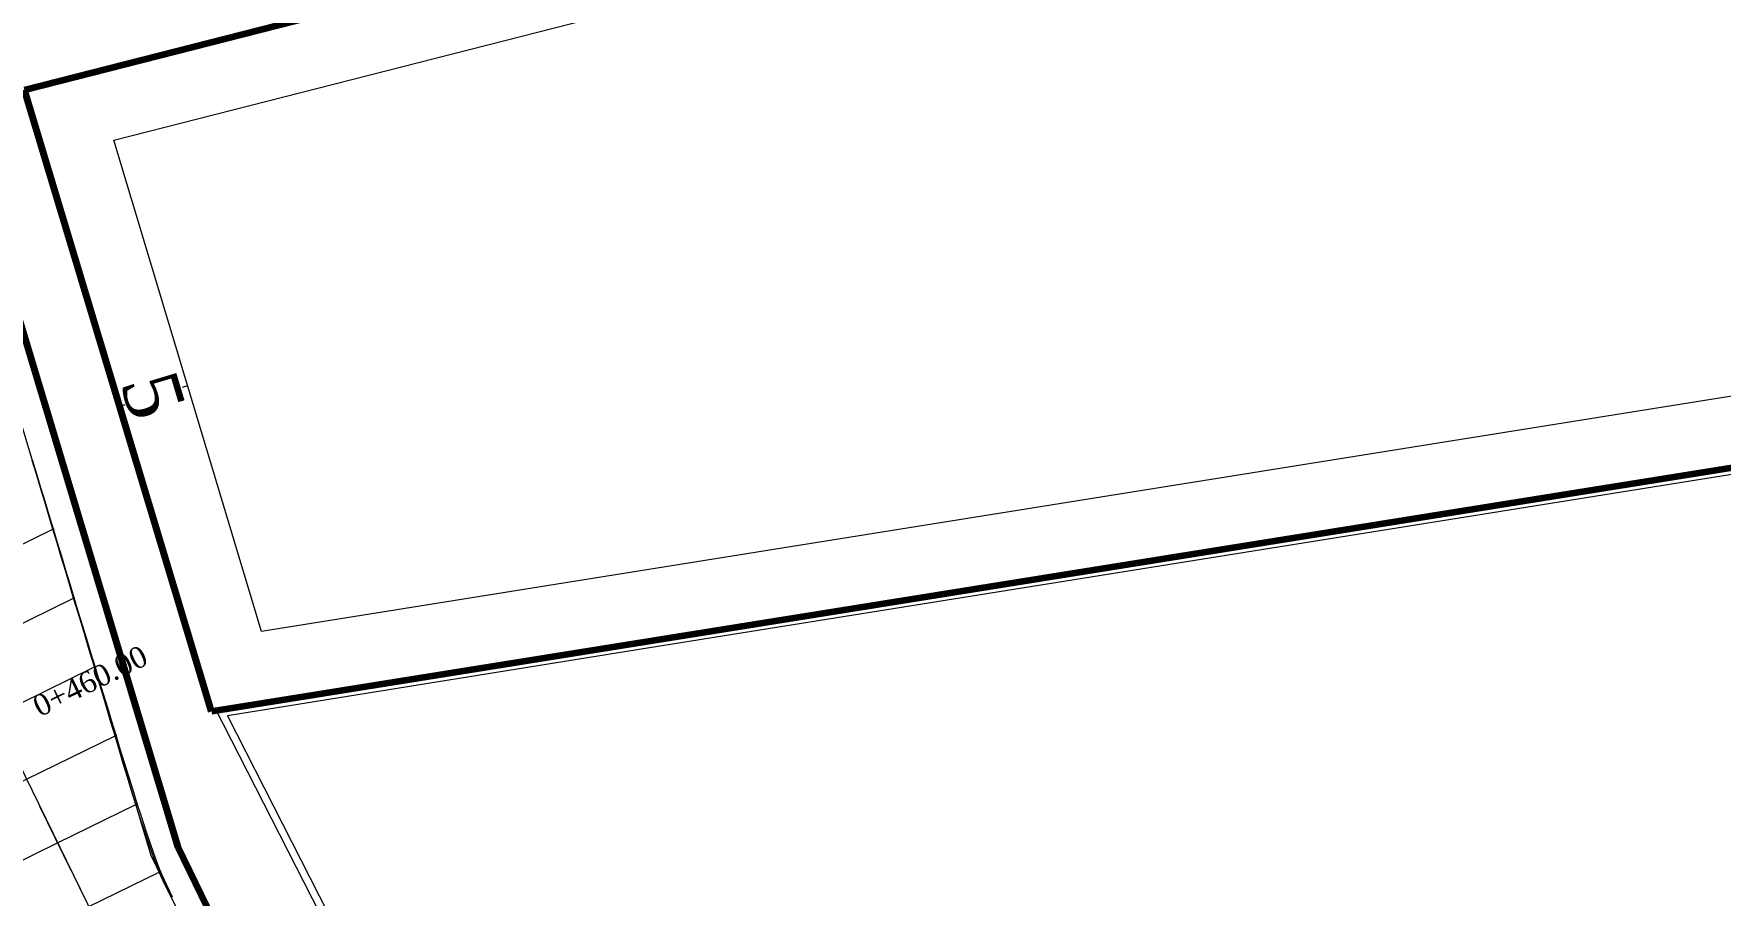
# Model space of a CAD drawing. Header units: metres. Extents: x 478603 to 489313, y 4282657 to 4289463.
# Drawn here: x 480592.9 to 480711.8, y 4287180.2 to 4287240.9 of the extents above; entities that cross this region are included whole.
import ezdxf

# ---------------------------------------------------------------- set-up
doc = ezdxf.new("R2010")
doc.units = ezdxf.units.M
for name, color, linetype, lineweight in [('ADAKENARI', 18, 'Continuous', 0), ('EKSENLER', 3, 'Continuous', 0), ('EYLUL_REV', 8, 'Continuous', 0), ('K_EKS', 5, 'Continuous', 0), ('K_HDA', 30, 'Continuous', 0), ('K_KYA', 1, 'Continuous', 20), ('K_YKA', 33, 'Continuous', 0), ('KALDIRIM', 11, 'Continuous', 0), ('PL_ALİNMAN', 1, 'Continuous', 0), ('PL_ENKESIT', 1, 'Continuous', 0), ('PL_KMYAZI', 30, 'Continuous', 0), ('ROL_CEPHE', 1, 'Continuous', 0), ('SEV_KYA_HDA', 3, 'Continuous', 0), ('SNR_PLANONAMAA', 233, 'Continuous', 0), ('SNR_YAPIYAK', 18, 'Continuous', 0)]:
    doc.layers.add(name, color=color, linetype=linetype, lineweight=lineweight)
doc.styles.get("Standard").update_dxf_attribs({"font": 'times.ttf'})

msp = doc.modelspace()

# ---------------------------------------------------------------- linework, layer by layer
at = {"layer": 'ADAKENARI', "lineweight": 100}
for p, q in [((480592.26, 4287236.95), (480710.05, 4287266.99)), ((480901.59, 4287240.54), (480605.44, 4287193.14)), ((480605.44, 4287193.14), (480592.26, 4287236.95))]:
    msp.add_line(p, q, dxfattribs=at)
at = {"layer": 'ADAKENARI', "lineweight": 158}
for p, q in [((480603.1, 4287183.57), (480588.85, 4287230.93)), ((480619.21, 4287150.63), (480603.1, 4287183.57))]:
    msp.add_line(p, q, dxfattribs=at)
at = {"layer": 'EKSENLER'}
msp.add_line((480574.62, 4287224.74), (480714.17, 4286939.4), dxfattribs=at)
at = {"layer": 'EYLUL_REV'}
msp.add_polyline3d([(480723.22, 4286955.11, 0), (480659.55, 4287070.53, 0), (480654.65, 4287080.4, 0), (480634.76, 4287130.48, 0), (480631.42, 4287143.03, 0), (480605.71, 4287193.37, 0), (480635.33, 4287198.11, 0), (480773.3, 4287220.23, 0)], dxfattribs=at)
at = {"layer": 'K_EKS'}
msp.add_point((480594.6, 4287183.88, 964.76), dxfattribs=at)
at = {"layer": 'K_HDA'}
msp.add_polyline3d([(480602.63, 4287180.01, 964.93), (480602.19, 4287180.91, 964.88), (480601.78, 4287181.82, 964.83), (480601.41, 4287182.76, 964.78), (480601.08, 4287183.7, 964.73), (480600.75, 4287184.66, 964.69), (480600.43, 4287185.62, 964.64), (480600.12, 4287186.58, 964.59), (480599.82, 4287187.54, 964.54), (480599.53, 4287188.51, 964.49), (480599.24, 4287189.49, 964.44), (480598.95, 4287190.46, 964.39), (480598.66, 4287191.43, 964.34), (480598.37, 4287192.4, 964.29), (480598.08, 4287193.37, 964.24), (480597.79, 4287194.34, 964.19), (480597.49, 4287195.31, 964.14), (480597.2, 4287196.28, 964.09), (480596.91, 4287197.25, 964.04), (480596.62, 4287198.22, 963.99), (480596.32, 4287199.19, 963.94), (480596.03, 4287200.16, 963.89), (480595.74, 4287201.13, 963.84), (480595.45, 4287202.1, 963.79), (480595.16, 4287203.07, 963.74), (480594.86, 4287204.04, 963.69), (480594.57, 4287205.01, 963.64), (480594.28, 4287205.98, 963.59), (480593.99, 4287206.95, 963.54), (480593.7, 4287207.92, 963.49), (480593.4, 4287208.89, 963.44), (480593.11, 4287209.86, 963.39), (480592.82, 4287210.84, 963.34)], dxfattribs=at)
for p in [(480594.28, 4287205.98, 963.59), (480595.74, 4287201.13, 963.84), (480597.2, 4287196.28, 964.09), (480598.66, 4287191.43, 964.34), (480600.12, 4287186.58, 964.59), (480601.78, 4287181.82, 964.83)]:
    msp.add_point(p, dxfattribs=at)
at = {"layer": 'K_KYA'}
msp.add_polyline3d([(480602.71, 4287180.05, 965.95), (480602.28, 4287180.95, 965.89), (480601.86, 4287181.86, 965.83), (480601.5, 4287182.8, 965.81), (480601.17, 4287183.75, 965.79), (480600.85, 4287184.71, 965.77), (480600.54, 4287185.67, 965.75), (480600.22, 4287186.63, 965.73), (480599.92, 4287187.59, 965.59), (480599.62, 4287188.56, 965.44), (480599.32, 4287189.52, 965.3), (480599.02, 4287190.49, 965.16), (480598.72, 4287191.46, 965.01), (480598.43, 4287192.43, 964.92), (480598.13, 4287193.39, 964.83), (480597.83, 4287194.36, 964.74), (480597.54, 4287195.33, 964.65), (480597.24, 4287196.3, 964.56), (480596.95, 4287197.27, 964.48), (480596.65, 4287198.24, 964.4), (480596.36, 4287199.21, 964.32), (480596.06, 4287200.18, 964.24), (480595.77, 4287201.15, 964.16), (480595.48, 4287202.12, 964.09), (480595.18, 4287203.08, 964.01), (480594.89, 4287204.05, 963.94), (480594.59, 4287205.02, 963.86), (480594.3, 4287205.99, 963.79), (480594.01, 4287206.96, 963.73), (480593.71, 4287207.93, 963.68), (480593.42, 4287208.9, 963.62), (480593.13, 4287209.87, 963.56), (480592.84, 4287210.84, 963.51)], dxfattribs=at)
for p in [(480594.3, 4287205.99, 963.79), (480595.77, 4287201.15, 964.16), (480597.24, 4287196.3, 964.56), (480598.72, 4287191.46, 965.01), (480600.22, 4287186.63, 965.73), (480601.86, 4287181.86, 965.83)]:
    msp.add_point(p, dxfattribs=at)
at = {"layer": 'K_YKA'}
msp.add_polyline3d([(480602.62, 4287180, 964.98), (480602.18, 4287180.9, 964.93), (480601.77, 4287181.81, 964.88), (480601.4, 4287182.75, 964.83), (480601.07, 4287183.7, 964.78), (480600.74, 4287184.65, 964.74), (480600.42, 4287185.61, 964.69), (480600.11, 4287186.57, 964.64), (480599.81, 4287187.54, 964.59), (480599.52, 4287188.51, 964.54), (480599.23, 4287189.48, 964.49), (480598.94, 4287190.45, 964.44), (480598.65, 4287191.42, 964.39), (480598.36, 4287192.39, 964.34), (480598.07, 4287193.36, 964.29), (480597.78, 4287194.34, 964.24), (480597.48, 4287195.31, 964.19), (480597.19, 4287196.28, 964.14), (480596.9, 4287197.25, 964.09), (480596.61, 4287198.22, 964.04), (480596.32, 4287199.19, 963.99), (480596.02, 4287200.16, 963.94), (480595.73, 4287201.13, 963.89), (480595.44, 4287202.1, 963.84), (480595.15, 4287203.07, 963.79), (480594.86, 4287204.04, 963.74), (480594.56, 4287205.01, 963.69), (480594.27, 4287205.98, 963.64), (480593.98, 4287206.95, 963.59), (480593.69, 4287207.92, 963.54), (480593.4, 4287208.89, 963.49), (480593.1, 4287209.86, 963.44), (480592.81, 4287210.83, 963.39)], dxfattribs=at)
for p in [(480594.27, 4287205.98, 963.64), (480595.73, 4287201.13, 963.89), (480597.19, 4287196.28, 964.14), (480598.65, 4287191.42, 964.39), (480600.11, 4287186.57, 964.64), (480601.77, 4287181.81, 964.88)]:
    msp.add_point(p, dxfattribs=at)
at = {"layer": 'KALDIRIM'}
for p, q in [((480601.19, 4287182.99), (480588.21, 4287226.14)), ((480719, 4286942.05), (480601.19, 4287182.99))]:
    msp.add_line(p, q, dxfattribs=at)
at = {"layer": 'PL_ALİNMAN'}
for p, q in [((480595.55, 4287181.94), (480593.35, 4287186.44)), ((480596.21, 4287180.6), (480595.99, 4287181.05))]:
    msp.add_line(p, q, dxfattribs=at)
at = {"layer": 'PL_ENKESIT'}
for points in [[(480580.79, 4287199.39, 964.51), (480580.87, 4287199.42, 963.67), (480580.87, 4287199.43, 963.72), (480585.82, 4287201.84, 963.83), (480594.27, 4287205.98, 963.64), (480594.28, 4287205.98, 963.59), (480594.3, 4287205.99, 963.79)], [(480582.96, 4287194.88, 964.99), (480583.06, 4287194.93, 963.9), (480583.07, 4287194.94, 963.95), (480588.01, 4287197.35, 964.06), (480595.73, 4287201.13, 963.89), (480595.74, 4287201.13, 963.84), (480595.77, 4287201.15, 964.16)], [(480585.14, 4287190.38, 965.46), (480585.26, 4287190.44, 964.13), (480585.27, 4287190.44, 964.18), (480590.21, 4287192.86, 964.29), (480597.19, 4287196.28, 964.14), (480597.2, 4287196.28, 964.09), (480597.24, 4287196.3, 964.56)], [(480587.31, 4287185.88, 965.96), (480587.46, 4287185.95, 964.37), (480587.46, 4287185.95, 964.42), (480592.41, 4287188.37, 964.53), (480598.65, 4287191.42, 964.39), (480598.66, 4287191.43, 964.34), (480598.72, 4287191.46, 965.01)], [(480589.48, 4287181.37, 966.48), (480589.65, 4287181.46, 964.6), (480589.66, 4287181.46, 964.65), (480594.6, 4287183.88, 964.76), (480600.11, 4287186.57, 964.64), (480600.12, 4287186.58, 964.59), (480600.22, 4287186.63, 965.73)], [(480591.67, 4287176.87, 966.87), (480591.85, 4287176.96, 964.83), (480591.86, 4287176.97, 964.88), (480596.8, 4287179.39, 964.99), (480601.77, 4287181.81, 964.88), (480601.78, 4287181.82, 964.83), (480601.86, 4287181.86, 965.83)]]:
    msp.add_polyline3d(points, dxfattribs=at)
at = {"layer": 'ROL_CEPHE'}
for p, q in [((480603.76, 4287216.08), (480603.38, 4287215.97)), ((480598.98, 4287214.64), (480599.36, 4287214.76))]:
    msp.add_line(p, q, dxfattribs=at)
at = {"layer": 'SEV_KYA_HDA'}
for p, q in [((480593.13, 4287209.87, 963.56), (480593.12, 4287209.87, 963.48)), ((480593.71, 4287207.93, 963.68), (480593.7, 4287207.92, 963.49)), ((480594.3, 4287205.99, 963.79), (480594.29, 4287205.99, 963.69)), ((480594.89, 4287204.05, 963.94), (480594.86, 4287204.04, 963.69)), ((480595.48, 4287202.12, 964.09), (480595.46, 4287202.11, 963.94)), ((480596.06, 4287200.18, 964.24), (480596.03, 4287200.16, 963.89)), ((480596.65, 4287198.24, 964.4), (480596.64, 4287198.23, 964.2)), ((480597.24, 4287196.3, 964.56), (480597.2, 4287196.28, 964.09)), ((480597.83, 4287194.36, 964.74), (480597.81, 4287194.35, 964.46)), ((480598.43, 4287192.43, 964.92), (480598.37, 4287192.4, 964.29)), ((480599.02, 4287190.49, 965.16), (480598.99, 4287190.47, 964.77)), ((480599.62, 4287188.56, 965.44), (480599.53, 4287188.51, 964.49)), ((480600.22, 4287186.63, 965.73), (480600.17, 4287186.6, 965.16)), ((480600.85, 4287184.71, 965.77), (480600.75, 4287184.66, 964.69)), ((480601.5, 4287182.8, 965.81), (480601.46, 4287182.78, 965.3)), ((480602.28, 4287180.95, 965.89), (480602.19, 4287180.91, 964.88))]:
    msp.add_line(p, q, dxfattribs=at)
at = {"layer": 'SNR_PLANONAMAA'}
for p, q in [((480774.15, 4287219.7, 942.48), (480636.19, 4287197.59, 942.48)), ((480636.19, 4287197.59, 942.48), (480606.57, 4287192.84, 942.48)), ((480606.57, 4287192.84, 942.48), (480632.27, 4287142.5, 942.48))]:
    msp.add_line(p, q, dxfattribs=at)
at = {"layer": 'SNR_YAPIYAK'}
for p, q in [((480598.56, 4287233.4, 119.22), (480711.54, 4287262.21, 119.22)), ((480904.78, 4287246.11, 119.22), (480608.97, 4287198.77, 119.22)), ((480608.97, 4287198.77, 119.22), (480598.56, 4287233.4, 119.22))]:
    msp.add_line(p, q, dxfattribs=at)

# ---------------------------------------------------------------- texts
at = {"layer": 'PL_KMYAZI'}
msp.add_text('0+460.00', height=1.5, rotation=386.062, dxfattribs=at).set_placement((480593.34, 4287192.72))
at = {"layer": 'ROL_CEPHE'}
msp.add_text('5', height=4, rotation=286.7415, dxfattribs=at).set_placement((480599, 4287216.3))

doc.saveas('drawing.dxf')
